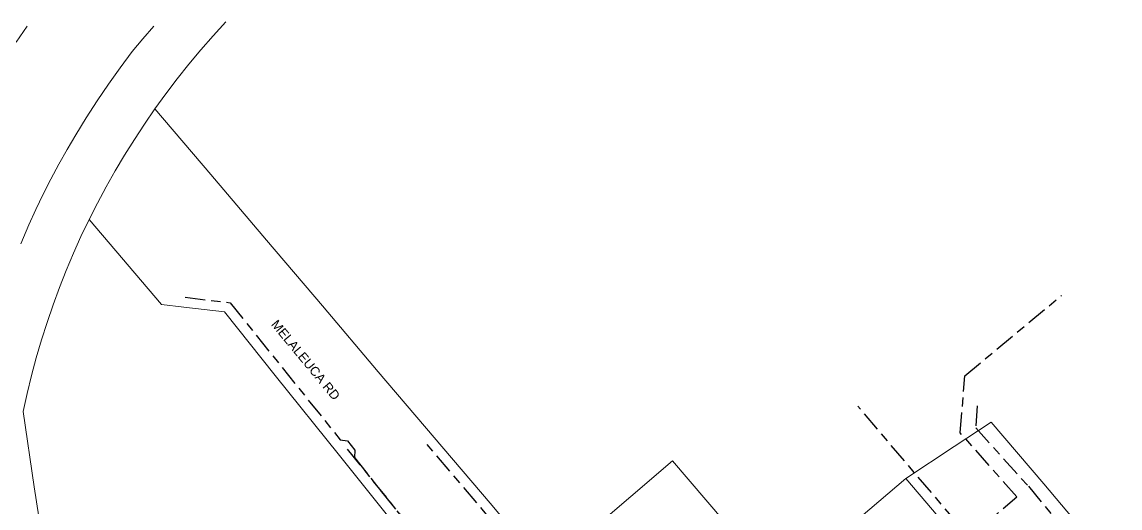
# Model space of a CAD drawing. Header units: metres. Extents: x 298156 to 298818, y 6171580 to 6172425.
# Drawn here: x 298564.9 to 298781.5, y 6172329.2 to 6172425 of the extents above; entities that cross this region are included whole.
import ezdxf

# ---------------------------------------------------------------- set-up
doc = ezdxf.new("R2010")
doc.units = ezdxf.units.M
doc.linetypes.add('Cable Exist UG', pattern=[8.2, 4, -1.2, 1.8, -1.2])
doc.layers.add('Cadastre Land Parcels_SP_EXT', color=9, linetype='Continuous', lineweight=5)
doc.layers.add('Cadastre Roads_SP_EXT', color=9, linetype='Continuous', lineweight=5)
for name, color, linetype in [('Mains_HV_EXT', 7, 'Continuous'), ('Mains_LV_EXT', 7, 'Continuous'), ('Mains_SL_EXT', 7, 'Continuous')]:
    doc.layers.add(name, color=color, linetype=linetype)
doc.styles.get("Standard").update_dxf_attribs({"font": 'arial.ttf'})

msp = doc.modelspace()

# ---------------------------------------------------------------- linework, layer by layer
at = {"layer": 'Cadastre Land Parcels_SP_EXT', "linetype": 'Continuous'}
for p, q in [((298602.64, 6172422.31), (298605.13, 6172425.03)), ((298590.89, 6172424.19), (298588.74, 6172421.71)), ((298588.74, 6172421.71), (298586.65, 6172419.18)), ((298600.2, 6172419.53), (298602.64, 6172422.31)), ((298586.65, 6172419.18), (298584.27, 6172416)), ((298597.83, 6172416.7), (298600.2, 6172419.53)), ((298595.53, 6172413.82), (298597.83, 6172416.7)), ((298584.27, 6172416), (298581.97, 6172412.77)), ((298581.97, 6172412.77), (298579.74, 6172409.49)), ((298593.29, 6172410.88), (298595.53, 6172413.82)), ((298591.12, 6172407.89), (298593.29, 6172410.88)), ((298579.74, 6172409.49), (298577.58, 6172406.16)), ((298589.06, 6172404.9), (298591.12, 6172407.89)), ((298577.58, 6172406.16), (298575.49, 6172402.79)), ((298587.07, 6172401.88), (298589.06, 6172404.9)), ((298575.49, 6172402.79), (298573.79, 6172399.91)), ((298585.15, 6172398.8), (298587.07, 6172401.88)), ((298573.79, 6172399.91), (298572.15, 6172397)), ((298583.3, 6172395.68), (298585.15, 6172398.8)), ((298572.15, 6172397), (298570.57, 6172394.05)), ((298581.52, 6172392.53), (298583.3, 6172395.68)), ((298570.57, 6172394.05), (298569.06, 6172391.07)), ((298579.81, 6172389.33), (298581.52, 6172392.53)), ((298569.06, 6172391.07), (298567.61, 6172388.06)), ((298567.61, 6172388.06), (298566.23, 6172385.01)), ((298578.14, 6172386.07), (298579.81, 6172389.33)), ((298576.52, 6172382.74), (298578.14, 6172386.07)), ((298566.23, 6172385.01), (298564.64, 6172381.31)), ((298575.03, 6172379.42), (298576.52, 6172382.74)), ((298573.62, 6172376.06), (298575.03, 6172379.42)), ((298572.28, 6172372.67), (298573.62, 6172376.06)), ((298571.02, 6172369.26), (298572.28, 6172372.67)), ((298569.84, 6172365.81), (298571.02, 6172369.26)), ((298568.73, 6172362.34), (298569.84, 6172365.81)), ((298567.71, 6172358.85), (298568.73, 6172362.34)), ((298566.76, 6172355.34), (298567.71, 6172358.85)), ((298565.89, 6172351.8), (298566.76, 6172355.34)), ((298565.1, 6172348.24), (298565.89, 6172351.8)), ((298567.32, 6172333.4), (298565.1, 6172348.24)), ((298693.25, 6172338.52), (298668.24, 6172317.23)), ((298703.27, 6172326.73), (298693.25, 6172338.52)), ((298739.28, 6172335.05), (298714.28, 6172313.79)), ((298750.29, 6172322.11), (298739.28, 6172335.05)), ((298568.66, 6172324.5), (298567.32, 6172333.4))]:
    msp.add_line(p, q, dxfattribs=at)
at = {"layer": 'Cadastre Roads_SP_EXT', "linetype": 'Continuous'}
for p, q in [((298565.89, 6172424.2), (298563.74, 6172421.06)), ((298588.74, 6172421.71), (298590.89, 6172424.19)), ((298586.65, 6172419.18), (298588.74, 6172421.71)), ((298584.27, 6172416), (298586.65, 6172419.18)), ((298581.97, 6172412.77), (298584.27, 6172416)), ((298579.74, 6172409.49), (298581.97, 6172412.77)), ((298577.58, 6172406.16), (298579.74, 6172409.49)), ((298591.12, 6172407.89), (298589.06, 6172404.9)), ((298602.14, 6172394.94), (298591.12, 6172407.89)), ((298575.49, 6172402.79), (298577.58, 6172406.16)), ((298589.06, 6172404.9), (298587.07, 6172401.88)), ((298573.79, 6172399.91), (298575.49, 6172402.79)), ((298587.07, 6172401.88), (298585.15, 6172398.8)), ((298572.15, 6172397), (298573.79, 6172399.91)), ((298585.15, 6172398.8), (298583.3, 6172395.68)), ((298570.57, 6172394.05), (298572.15, 6172397)), ((298583.3, 6172395.68), (298581.52, 6172392.53)), ((298613.16, 6172381.99), (298602.14, 6172394.94)), ((298602.14, 6172394.94), (298602.14, 6172394.94)), ((298569.06, 6172391.07), (298570.57, 6172394.05)), ((298581.52, 6172392.53), (298579.81, 6172389.33)), ((298567.61, 6172388.06), (298569.06, 6172391.07)), ((298566.23, 6172385.01), (298567.61, 6172388.06)), ((298579.81, 6172389.33), (298578.14, 6172386.07)), ((298578.14, 6172386.07), (298592.41, 6172369.34)), ((298564.64, 6172381.31), (298566.23, 6172385.01)), ((298624.18, 6172369.04), (298613.16, 6172381.99)), ((298592.41, 6172369.34), (298596.86, 6172368.78)), ((298596.86, 6172368.78), (298604.83, 6172367.86)), ((298635.19, 6172356.08), (298624.18, 6172369.04)), ((298604.83, 6172367.86), (298614.84, 6172355.36)), ((298646.21, 6172343.13), (298635.19, 6172356.08)), ((298614.84, 6172355.36), (298627.51, 6172339.57)), ((298756.09, 6172346.16), (298748.83, 6172341.36)), ((298766.46, 6172333.98), (298756.09, 6172346.16)), ((298657.23, 6172330.18), (298646.21, 6172343.13)), ((298748.83, 6172341.36), (298739.28, 6172335.05)), ((298627.51, 6172339.57), (298640.16, 6172323.87)), ((298739.28, 6172335.05), (298750.29, 6172322.11)), ((298777.81, 6172320.61), (298766.46, 6172333.98)), ((298766.46, 6172333.98), (298766.46, 6172333.98)), ((298668.24, 6172317.23), (298657.23, 6172330.18))]:
    msp.add_line(p, q, dxfattribs=at)
at = {"layer": 'Mains_HV_EXT', "linetype": 'Cable Exist UG'}
for p, q in [((298750.9, 6172355.3), (298769.99, 6172371.13)), ((298750, 6172344.04), (298750.9, 6172355.3)), ((298753.34, 6172349.38), (298753.05, 6172345)), ((298753.05, 6172345), (298763.43, 6172333.51)), ((298761.13, 6172331.44), (298750, 6172344.04)), ((298763.43, 6172333.51), (298779.87, 6172313.56)), ((298752.28, 6172323.68), (298761.13, 6172331.44))]:
    msp.add_line(p, q, dxfattribs=at)
at = {"layer": 'Mains_LV_EXT', "linetype": 'Cable Exist UG'}
msp.add_line((298629.07, 6172340.84), (298661.37, 6172300.7), dxfattribs=at)
at = {"layer": 'Mains_SL_EXT', "linetype": 'Cable Exist UG'}
for p, q in [((298597.09, 6172370.75), (298605.98, 6172369.67)), ((298605.98, 6172369.67), (298627.69, 6172342.65)), ((298781.52, 6172288.55), (298729.79, 6172349.31)), ((298627.69, 6172342.65), (298629.09, 6172342.45)), ((298629.09, 6172342.45), (298630.57, 6172340.63)), ((298630.57, 6172340.63), (298630.47, 6172339.14)), ((298665.24, 6172317.71), (298644.82, 6172341.75)), ((298630.47, 6172339.14), (298661.29, 6172300.61))]:
    msp.add_line(p, q, dxfattribs=at)

# ---------------------------------------------------------------- texts
at = {"layer": 'Cadastre Roads_SP_EXT'}
msp.add_text('MELALEUCA RD', height=1.8, rotation=309.5938, dxfattribs=at).set_placement((298613.94, 6172365.36))

doc.saveas('drawing.dxf')
